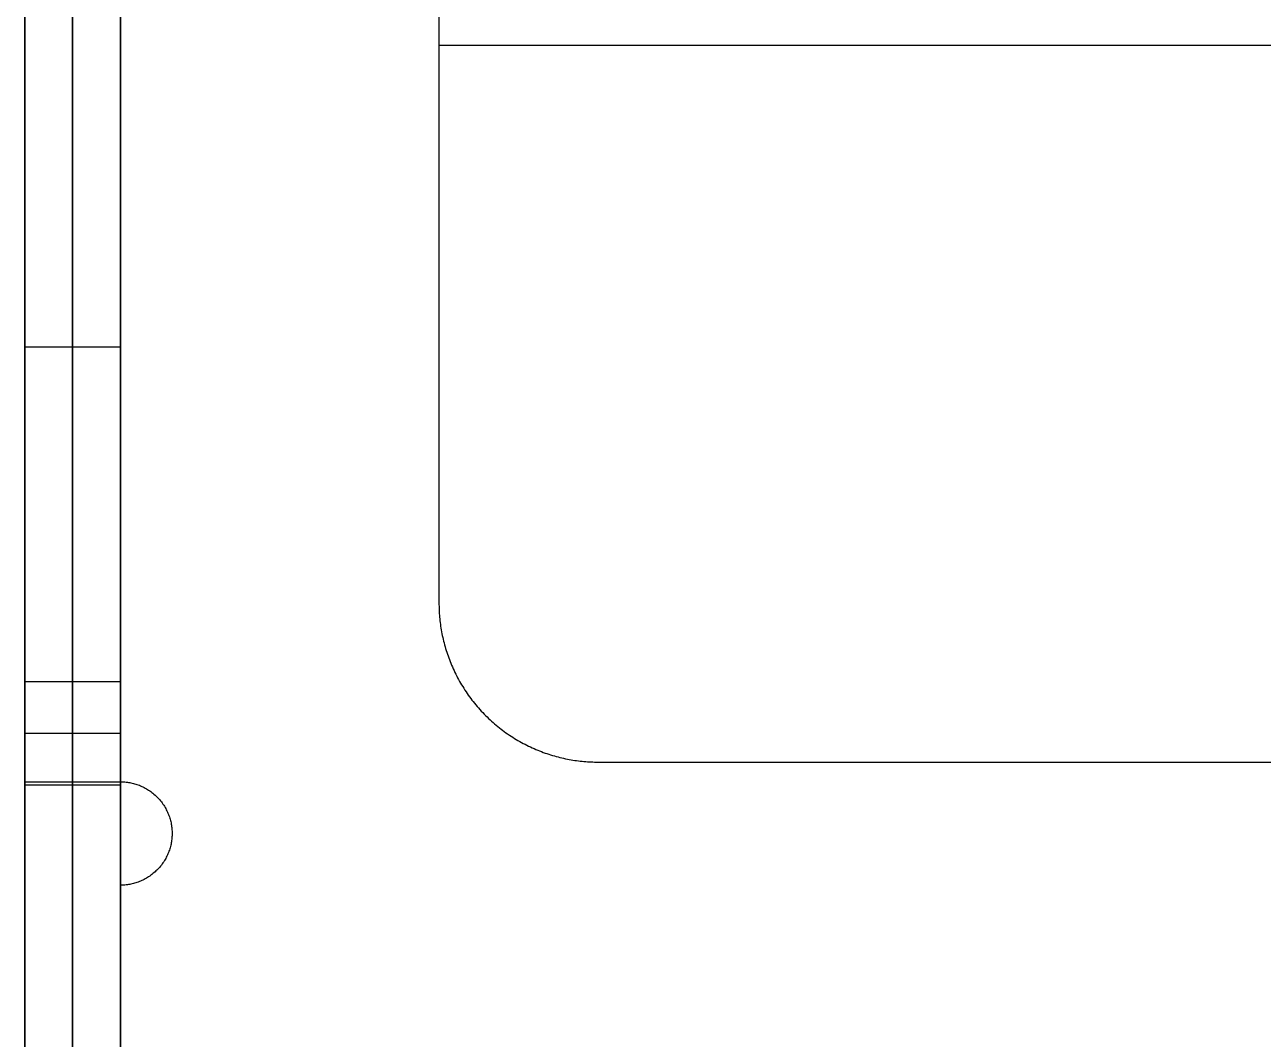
# Model space of a CAD drawing. Header units: millimetres. Extents: x -3003 to 2440, y -88 to 1748.
# Drawn here: x -3002.5 to -2924.8, y 893.5 to 957.2 of the extents above; entities that cross this region are included whole.
import ezdxf

# ---------------------------------------------------------------- set-up
doc = ezdxf.new("R2010")
doc.units = ezdxf.units.MM
doc.header["$MEASUREMENT"] = 0
doc.layers.add('ASSEMBLY', color=7, linetype='Continuous', true_color=0x000000)

msp = doc.modelspace()

# ---------------------------------------------------------------- linework, layer by layer
at = {"layer": 'ASSEMBLY'}
for p, q in [((-3002.55, 1014.865, 321), (-3002.55, 636.865, 321)), ((-2996.55, 1014.865, 321), (-2996.55, 636.865, 321)), ((-2866.55, 955.865), (-2976.55, 955.865)), ((-2866.55, 955.865, 6), (-2976.55, 955.865, 6))]:
    msp.add_line(p, q, dxfattribs=at)
for points in [[(-3002.55, 1020.865, 636), (-3002.55, 825.865, 636), (-3002.55, 630.865, 636)], [(-2999.55, 1020.865, 636), (-2999.55, 825.865, 636), (-2999.55, 630.865, 636)], [(-2996.55, 1020.865, 636), (-2996.55, 825.865, 636), (-2996.55, 630.865, 636)], [(-2976.55, 990.865), (-2976.55, 955.865), (-2976.55, 920.865)], [(-2976.55, 990.865, 6), (-2976.55, 955.865, 6), (-2976.55, 920.865, 6)], [(-2976.55, 990.865, 3), (-2976.55, 955.865, 3), (-2976.55, 920.865, 3)], [(-3002.55, 964.951, 6), (-3002.55, 937.808, 6), (-3002.55, 909.636, 6)], [(-3002.55, 964.951, 12), (-3002.55, 937.808, 12), (-3002.55, 909.636, 12)], [(-3002.55, 964.951, 9), (-3002.55, 937.808, 9), (-3002.55, 909.636, 9)], [(-3002.55, 915.936, 12), (-3002.55, 936.579, 12), (-3002.55, 958.651, 12)], [(-2999.55, 915.936, 12), (-2999.55, 936.579, 12), (-2999.55, 958.651, 12)], [(-2996.55, 915.936, 12), (-2996.55, 936.579, 12), (-2996.55, 958.651, 12)], [(-2976.55, 955.865), (-2976.55, 955.865, 3), (-2976.55, 955.865, 6)], [(-3002.55, 937.551, 6), (-3002.55, 937.551, 9), (-3002.55, 937.551, 12)], [(-3002.55, 936.936, 12), (-2999.55, 936.936, 12), (-2996.55, 936.936, 12)], [(-2976.55, 920.865), (-2976.55, 920.865, 3), (-2976.55, 920.865, 6)], [(-3002.55, 915.936, 12), (-2999.55, 915.936, 12), (-2996.55, 915.936, 12)], [(-2973.621, 913.794), (-2973.621, 913.794, 3), (-2973.621, 913.794, 6)], [(-3002.55, 912.686, 15.25), (-2999.55, 912.686, 15.25), (-2996.55, 912.686, 15.25)], [(-2966.55, 910.865), (-2966.55, 910.865, 3), (-2966.55, 910.865, 6)], [(-2966.55, 910.865), (-2921.55, 910.865), (-2876.55, 910.865)], [(-2966.55, 910.865, 6), (-2921.55, 910.865, 6), (-2876.55, 910.865, 6)], [(-2966.55, 910.865, 3), (-2921.55, 910.865, 3), (-2876.55, 910.865, 3)], [(-3002.55, 909.636, 6), (-3002.55, 909.636, 9), (-3002.55, 909.636, 12)], [(-3002.55, 909.636, 6), (-2999.55, 909.636, 6), (-2996.55, 909.636, 6)], [(-3002.55, 909.636, 12), (-2999.55, 909.636, 12), (-2996.55, 909.636, 12)], [(-3002.55, 909.636, 9), (-2999.55, 909.636, 9), (-2996.55, 909.636, 9)], [(-3002.55, 853.722, 6), (-3002.55, 880.865, 6), (-3002.55, 909.436, 6)], [(-3002.55, 909.436, 6), (-2999.55, 909.436, 6), (-2996.55, 909.436, 6)], [(-3002.55, 909.436, 6), (-3002.55, 909.436, 9), (-3002.55, 909.436, 12)], [(-3002.55, 909.436, 12), (-2999.55, 909.436, 12), (-2996.55, 909.436, 12)], [(-3002.55, 909.436, 9), (-2999.55, 909.436, 9), (-2996.55, 909.436, 9)], [(-2999.55, 909.636, 6), (-2999.55, 909.636, 9), (-2999.55, 909.636, 12)], [(-2999.55, 853.722, 6), (-2999.55, 880.865, 6), (-2999.55, 909.436, 6)], [(-2999.55, 909.436, 6), (-2999.55, 909.436, 9), (-2999.55, 909.436, 12)], [(-2996.55, 909.636, 6), (-2996.55, 909.636, 9), (-2996.55, 909.636, 12)], [(-2996.55, 853.722, 6), (-2996.55, 880.865, 6), (-2996.55, 909.436, 6)], [(-2996.55, 909.436, 6), (-2996.55, 909.436, 9), (-2996.55, 909.436, 12)], [(-2993.3, 906.386, 6), (-2993.3, 906.386, 9), (-2993.3, 906.386, 12)], [(-2996.55, 903.136, 6), (-2996.55, 903.136, 9), (-2996.55, 903.136, 12)], [(-2996.55, 903.136, 6), (-2996.55, 882.493, 6), (-2996.55, 860.022, 6)], [(-2996.55, 903.136, 12), (-2996.55, 882.493, 12), (-2996.55, 860.022, 12)], [(-2996.55, 903.136, 9), (-2996.55, 882.493, 9), (-2996.55, 860.022, 9)]]:
    msp.add_open_spline(points, degree=2, dxfattribs=at)
for points in [[(-2976.55, 920.865), (-2976.55, 910.865), (-2966.55, 910.865)], [(-2976.55, 920.865, 6), (-2976.55, 910.865, 6), (-2966.55, 910.865, 6)], [(-2976.55, 920.865, 3), (-2976.55, 910.865, 3), (-2966.55, 910.865, 3)]]:
    msp.add_rational_spline(points, [1, 0.707106781187, 1], degree=2, dxfattribs=at)
for points, knots in [([(-3002.55, 909.436, 12), (-3002.55, 909.436, 15.25), (-3002.55, 912.686, 15.25), (-3002.55, 915.936, 15.25), (-3002.55, 915.936, 12)], [-230.449752, -230.449752, -230.449752, -225.344664, -225.344664, -220.239575, -220.239575, -220.239575]), ([(-2999.55, 909.436, 12), (-2999.55, 909.436, 15.25), (-2999.55, 912.686, 15.25), (-2999.55, 915.936, 15.25), (-2999.55, 915.936, 12)], [-230.449752, -230.449752, -230.449752, -225.344664, -225.344664, -220.239575, -220.239575, -220.239575]), ([(-2996.55, 909.436, 12), (-2996.55, 909.436, 15.25), (-2996.55, 912.686, 15.25), (-2996.55, 915.936, 15.25), (-2996.55, 915.936, 12)], [-230.449752, -230.449752, -230.449752, -225.344664, -225.344664, -220.239575, -220.239575, -220.239575]), ([(-2996.55, 909.636, 6), (-2993.3, 909.636, 6), (-2993.3, 906.386, 6), (-2993.3, 903.136, 6), (-2996.55, 903.136, 6)], [-164.605795, -164.605795, -164.605795, -159.500707, -159.500707, -154.395619, -154.395619, -154.395619]), ([(-2996.55, 909.636, 12), (-2993.3, 909.636, 12), (-2993.3, 906.386, 12), (-2993.3, 903.136, 12), (-2996.55, 903.136, 12)], [-164.605795, -164.605795, -164.605795, -159.500707, -159.500707, -154.395619, -154.395619, -154.395619]), ([(-2996.55, 909.636, 9), (-2993.3, 909.636, 9), (-2993.3, 906.386, 9), (-2993.3, 903.136, 9), (-2996.55, 903.136, 9)], [-164.605795, -164.605795, -164.605795, -159.500707, -159.500707, -154.395619, -154.395619, -154.395619])]:
    msp.add_rational_spline(points, [1, 0.707106781187, 1, 0.707106781187, 1], degree=2, knots=knots, dxfattribs=at)

doc.saveas('drawing.dxf')
